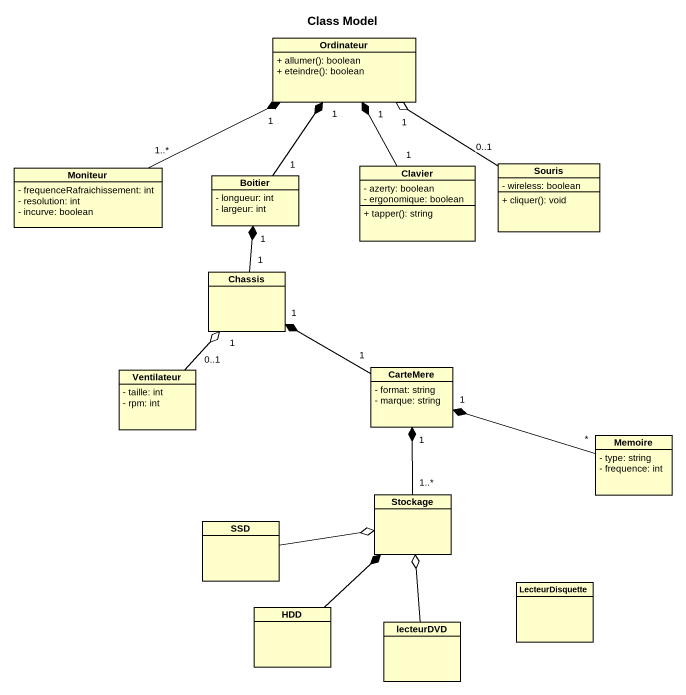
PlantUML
@startuml
title Class Model
hide circle
hide empty members
skinparam classAttributeIconSize 0
class Ordinateur {
  + allumer(): boolean
  + eteindre(): boolean
}
class Moniteur {
  - frequenceRafraichissement: int
  - resolution: int
  - incurve: boolean
}
class Boitier {
  - longueur: int
  - largeur: int
}
class Clavier {
  - azerty: boolean
  - ergonomique: boolean
  + tapper(): string
}
class Souris {
  - wireless: boolean
  + cliquer(): void
}
class Chassis
class Ventilateur {
  - taille: int
  - rpm: int
}
class CarteMere {
  - format: string
  - marque: string
}
class Memoire {
  - type: string
  - frequence: int
}
class Stockage
class SSD
class LecteurDisquette
class HDD
class lecteurDVD
Moniteur "1..*" -right-* "1" Ordinateur
Boitier "1" -up-* "1" Ordinateur
Clavier "1" -up-* "1" Ordinateur
Souris "0..1" -up-o "1" Ordinateur
Chassis "1" -up-* "1" Boitier
Ventilateur "0..1" -up-o "1" Chassis
CarteMere "1" -left-* "1" Chassis
Memoire "*" -left-* "1" CarteMere
Stockage "1..*" -up-* "1" CarteMere
SSD -right-o Stockage
HDD -up-* Stockage
lecteurDVD -up-o Stockage
@enduml
